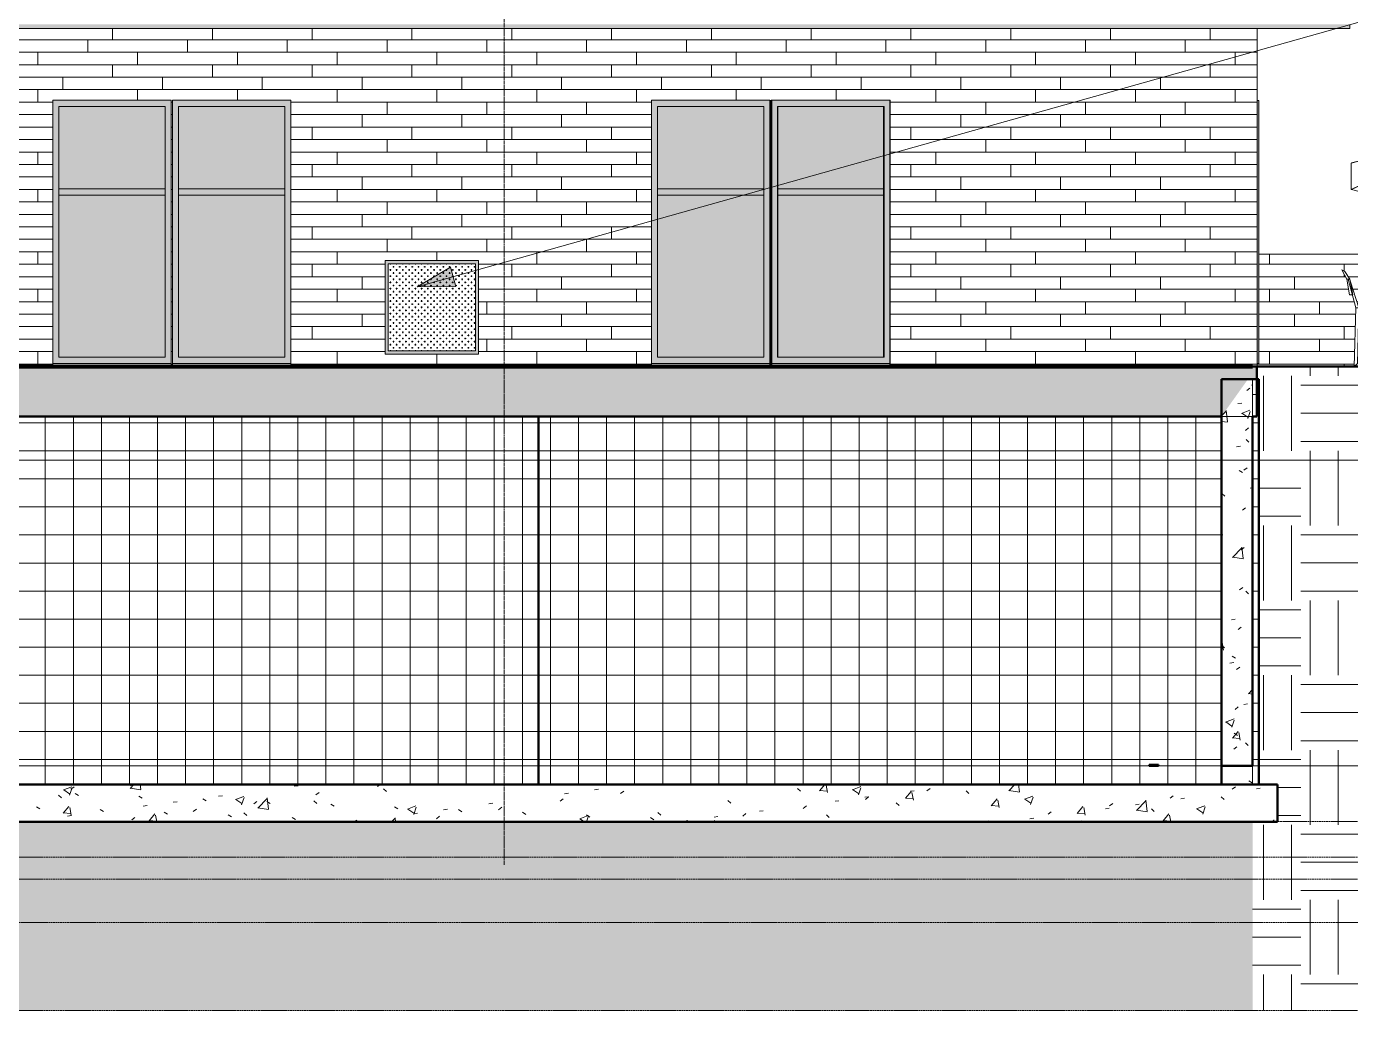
# Model space of a CAD drawing. Header units: inches. Extents: x -4179 to 1631, y -360 to 585.
# Drawn here: x 719.3 to 1144, y -206.5 to 109.1 of the extents above; entities that cross this region are included whole.
import ezdxf

# ---------------------------------------------------------------- set-up
doc = ezdxf.new("R2010")
doc.units = ezdxf.units.IN
doc.header["$MEASUREMENT"] = 0
doc.linetypes.add('Aligning Line 1_8_', pattern=[0.25, 0.125, -0.125])
doc.linetypes.add('Grid Line 1_2_', pattern=[0.875, 0.5, -0.125, 0.125, -0.125])
for name, color, linetype, lineweight in [('0-5', 10, 'Continuous', 5), ('0-6', 253, 'Continuous', 13), ('A-CLNG', 13, 'Continuous', 13), ('A-CLNG-1', 13, 'Continuous', 5), ('A-FLOR-5', 50, 'Continuous', 13), ('A-FLOR-6', 133, 'Continuous', 50), ('A-FLOR-LEVL-1', 51, 'Grid Line 1_2_', 9), ('A-FLOR-PATT-2', 213, 'Continuous', 9), ('A-GENM-1', 133, 'Continuous', 50), ('A-GLAZ', 151, 'Continuous', 13), ('A-GLAZ-1', 251, 'Continuous', 9), ('A-WALL', 113, 'Continuous', 13), ('A-WALL-2', 113, 'Continuous', 5), ('A-WALL-3', 253, 'Continuous', 13), ('A-WALL-PATT-1', 251, 'Continuous', 9), ('A-WALL-PATT-3', 111, 'Continuous', 9), ('C-TOPO', 7, 'Continuous', 9), ('C-TOPO-1', 250, 'Continuous', 50), ('G-ANNO-SYMB', 111, 'Aligning Line 1_8_', 9), ('G-ANNO-SYMB-1', 254, 'Aligning Line 1_8_', 9), ('G-ANNO-SYMB-2', 147, 'Aligning Line 1_8_', 9), ('G-ANNO-TEXT', 231, 'Continuous', 9), ('G-IMPT', 8, 'Continuous', 9), ('L-SITE', 91, 'Continuous', 9), ('S-FNDN-2', 133, 'Continuous', 50), ('S-FNDN-3', 32, 'Continuous', 50), ('S-FNDN-4', 32, 'Continuous', 9), ('S-GRID-1', 1, 'Grid Line 1_2_', 9)]:
    doc.layers.add(name, color=color, linetype=linetype, lineweight=lineweight)
pattern_1 = [(0, (0, 0), (24, 24), [24, -24]), (0, (0, 9), (24, 24), [24, -24]), (0, (0, 18), (24, 24), [24, -24]), (90, (3, 21), (-24, 24), [24, -24]), (90, (12, 21), (-24, 24), [24, -24]), (90, (21, 21), (-24, 24), [24, -24])]
pattern_2 = [(50, (-10974.634, 0), (27.5427, -2.40992), [2.88, -31.68]), (355, (-10974.634, 0), (-5.327844, 28.884266), [2.304, -25.344]), (100.451, (-10972.34, -0.2), (22.215316, 26.47393), [2.448, -26.924]), (46.184, (-10974.634, 7.68), (40.98187, -6.35642), [4.32, -47.52]), (96.636, (-10971.22, 7.15), (35.89075, 37.40619), [3.671, -40.386]), (351.184, (-10974.634, 7.68), (35.89097, 37.40622), [3.456, -38.016]), (21, (-10970.794, 5.76), (22.921036, -15.46073), [2.88, -31.68]), (326, (-10970.794, 5.76), (9.34353, 27.84574), [2.304, -25.344]), (71.451, (-10968.884, 4.472), (32.26477, 12.38442), [2.448, -26.924]), (37.5, (-10974.634, 0), (0.466855, 12.782707), [1.267, -23.77, 1.267, -24.461, -25.44]), (37.5, (-10974.634, 0), (0.466855, 12.782707), [-50.765, 1.267, -24.173]), (7.5, (-10974.634, 0), (10.10159, 15.14509), [1.267, -13.402, 1.267, -23.194, -9.696]), (7.5, (-10974.634, 0), (10.10159, 15.14509), [-39.13, 1.267, -8.429]), (327.5, (-10983.197, 0), (20.499161, -0.86578), [1.267, -8.333, 1.267, -28.685, -39.744]), (327.5, (-10983.197, 0), (20.499161, -0.86578), [-39.552, 1.267, -38.477]), (317.5, (-10987.037, 0), (22.39478, 3.844288), [1.267, -11.213, 1.267, -18.624, -28.224]), (317.5, (-10987.037, 0), (22.39478, 3.844288), [-32.371, 1.267, -26.957])]
pattern_3 = [(0, (-10974.634, 0), (0, 9), []), (90, (-10974.634, 0), (-9, 6e-16), [])]

# ---------------------------------------------------------------- blocks, each defined once
blk = doc.blocks.new('Parking_Stall_Multiple - STANDARD-1626801-BUILDING ELEVATION - SOUTH')
at = {"layer": 'A-GENM-1'}
for p, q in [((12057.06, -127.75), (12054.06, -127.75)), ((12054.06, -127.75), (12054.06, -128)), ((12054.06, -128), (12057.06, -128)), ((12057.06, -128), (12057.06, -127.75))]:
    blk.add_line(p, q, dxfattribs=at)
blk = doc.blocks.new('CTR - 2nd Phase_rvt-2-BUILDING ELEVATION - SOUTH')
at = {"layer": 'A-FLOR-5'}
blk.add_hatch(color=256, dxfattribs=at).paths.add_polyline_path([(9897.39, -16), (12077.19, -16), (12085.74, -4), (12088.59, -4), (12088.59, 0), (9897.39, 0), (9897.45, -0.25), (9897.39, -0.25), (9897.39, -11.67)], flags=0)
at = {"layer": 'A-FLOR-PATT-2'}
h = blk.add_hatch(dxfattribs=at)
h.set_pattern_fill('FP_44', color=256, style=0, pattern_type=2)
h.set_pattern_definition(pattern_1)
h.paths.add_polyline_path([(9891.19, -0.25), (9897.44, -0.21), (9897.39, 0), (12087.19, 0), (12087.19, 0.25), (9891.19, 0.25), (9891.19, -0.21)], flags=0)
at = {"layer": 'A-FLOR-6'}
for p, q in [((12087.19, 0.25), (9891.19, 0.25)), ((12088.59, 0), (9897.39, 0)), ((12087.19, -0.25), (12087.19, 0.25)), ((12088.59, -16), (12088.59, 0)), ((9891.19, -0.25), (12087.19, -0.25)), ((9901.19, -16), (12077.19, -16)), ((12087.19, -16), (12088.59, -16))]:
    blk.add_line(p, q, dxfattribs=at)
at = {"layer": 'A-FLOR-LEVL-1'}
for p, q in [((9609.49, 0), (12558.48, 0)), ((9609.49, -30), (12558.48, -30)), ((9609.49, -128), (12558.48, -128))]:
    blk.add_line(p, q, dxfattribs=at)
at = {"layer": 'A-WALL-3'}
blk.add_line((12087.19, -16), (12077.19, -16), dxfattribs=at)
at = {"layer": 'G-ANNO-SYMB-1'}
blk.add_line((9706.24, -164.42), (12461.78, -164.42), dxfattribs=at)
at = {"layer": 'S-FNDN-2'}
for p, q in [((12077.19, -16), (12077.19, -128)), ((12087.19, -128), (12087.19, -16)), ((12077.19, -128), (12087.19, -128))]:
    blk.add_line(p, q, dxfattribs=at)
at = {"layer": '0-6'}
blk.add_blockref('Parking_Stall_Multiple - STANDARD-1626801-BUILDING ELEVATION - SOUTH', (0, 0), dxfattribs=at)
blk = doc.blocks.new('CTR  - Topography_rvt-2-BUILDING ELEVATION - SOUTH')
at = {"layer": 'C-TOPO'}
h = blk.add_hatch(dxfattribs=at)
h.set_pattern_fill('FP_70', color=256, style=0, pattern_type=2)
h.set_pattern_definition(pattern_1)
h.paths.add_polyline_path([(12132.54, -206.51), (12266.59, -206.51), (12266.59, -30), (12184.69, -30), (12134.96, 0), (12088.59, 0), (12088.59, -4), (12089.19, -4), (12089.19, -134), (12095.19, -134.01), (12095.19, -146), (12087.19, -146), (12087.19, -206.51), (12117.34, -206.51)], flags=0)
h = blk.add_hatch(dxfattribs=at)
h.set_pattern_fill('FP_70', color=256, style=0, pattern_type=2)
h.set_pattern_definition(pattern_1)
h.paths.add_polyline_path([(11945.12, -206.51), (12087.19, -206.51), (12087.19, -146), (9891.19, -146), (9891.19, -206.51), (11772.89, -206.51)], flags=0)
for p, q in [((12088.59, 0), (12091.01, 0)), ((12091.01, 0), (12134.96, 0))]:
    blk.add_line(p, q, dxfattribs=at)
at = {"layer": 'C-TOPO-1'}
for p, q in [((12088.59, 0), (12091.01, 0)), ((12091.01, 0), (12134.96, 0))]:
    blk.add_line(p, q, dxfattribs=at)
blk = doc.blocks.new('CTR - 1st Phase - Common Walls_rvt-2-BUILDING ELEVATION - SOUTH')
at = {"layer": 'A-FLOR-LEVL-1'}
for p, q in [((9609.49, 0), (12558.48, 0)), ((9609.49, -30), (12558.48, -30)), ((9609.49, -128), (12558.48, -128))]:
    blk.add_line(p, q, dxfattribs=at)
at = {"layer": 'G-ANNO-SYMB-2'}
for p, q in [((9706.24, 0), (12461.78, 0)), ((9706.24, -145.84), (12461.73, -145.84)), ((9706.24, -164.42), (12461.78, -164.42))]:
    blk.add_line(p, q, dxfattribs=at)
blk = doc.blocks.new('CTR - 1st Phase -Stairs _ Elevators_rvt-2-BUILDING ELEVATION - SOUTH')
at = {"layer": 'A-FLOR-LEVL-1'}
for p, q in [((9609.49, 0), (12558.48, 0)), ((9609.49, -30), (12558.48, -30)), ((9609.49, -128), (12558.48, -128))]:
    blk.add_line(p, q, dxfattribs=at)
at = {"layer": 'G-ANNO-SYMB-2'}
blk.add_line((9706.24, -206.49), (12461.73, -206.49), dxfattribs=at)
blk = doc.blocks.new('Outdoor Table01 - 02ZUTB01_dwg-V34-BUILDING ELEVATION - SOUTH')
at = {"layer": 'G-IMPT'}
for p, q in [((12157.79, 75.5), (12118.79, 65.24)), ((12157.79, 75.5), (12118.9, 65.31)), ((12157.79, 75.5), (12141.53, 71.26)), ((12152.14, 72.79), (12152.09, 72.77)), ((12152.22, 72.82), (12152.17, 72.79)), ((12157.79, 75.5), (12152.21, 72.83)), ((12157.79, 75.5), (12152.29, 72.85)), ((12157.79, 75.5), (12156.82, 74.03)), ((12157.79, 75.5), (12156.84, 74.03)), ((12160.13, 74.88), (12157.79, 75.5)), ((12157.79, 75.5), (12159.45, 74.71)), ((12157.79, 75.5), (12158.47, 74.45)), ((12157.79, 75.5), (12160.14, 74.89)), ((12157.79, 75.5), (12160.13, 74.89)), ((12157.79, 75.5), (12159.44, 74.7)), ((12157.79, 75.5), (12158.48, 74.45)), ((12118.9, 65.31), (12141.53, 71.26)), ((12118.79, 56.82), (12118.79, 65.24)), ((12123.46, 59.06), (12118.79, 56.82)), ((12123.46, 58.95), (12118.9, 56.75)), ((12141.53, 50.8), (12118.9, 56.75)), ((12196.79, 59.06), (12196.79, 58.95)), ((12142.22, 51.84), (12141.53, 50.8)), ((12142.45, 51.78), (12141.79, 50.77)), ((12178.04, 51.84), (12177.81, 51.78)), ((12146.46, 50.77), (12141.79, 50.77)), ((12157.79, 49.5), (12157.79, 50.77)), ((12157.79, 49.5), (12157.79, 50.77)), ((12157.79, 36), (12157.79, 49.5)), ((12157.79, 36), (12157.79, 49.5)), ((12116.8, 30.5), (12115.8, 31)), ((12115.8, 31), (12117.42, 28)), ((12116.8, 30.5), (12118.42, 28)), ((12117.42, 28), (12118.29, 23)), ((12117.42, 28), (12117.79, 28)), ((12120.29, 18.83), (12117.79, 28)), ((12118.29, 28), (12117.79, 28)), ((12118.55, 27.21), (12118.29, 28)), ((12118.29, 28), (12118.42, 28)), ((12118.42, 28), (12119.29, 23)), ((12121.29, 18.83), (12118.57, 27.15)), ((12118.29, 23), (12119.15, 23)), ((12119.23, 23), (12119.29, 23)), ((12119.79, 0), (12120.29, 18.83)), ((12120.29, 18.83), (12121.29, 18.83)), ((12120.79, 1), (12121.29, 18.83)), ((12121.27, 17.98), (12122.79, 18.48)), ((12122.79, 19.48), (12121.29, 18.83)), ((12124.69, 19.56), (12122.79, 19.48)), ((12122.79, 18.48), (12122.79, 19.48)), ((12122.79, 18.48), (12124.69, 18.56)), ((12120.79, 1), (12119.79, 0)), ((12124.49, 1), (12120.79, 1))]:
    blk.add_line(p, q, dxfattribs=at)
blk = doc.blocks.new('Outdoor Table01 - Outdoor Table01-V35-BUILDING ELEVATION - SOUTH')
blk.add_blockref('Outdoor Table01 - 02ZUTB01_dwg-V34-BUILDING ELEVATION - SOUTH', (0, 0))
blk = doc.blocks.new('_THE_ WINDOW _ DOOR - Window - 1st Floor-2113384-BUILDING ELEVATION - SOUTH')
at = {"layer": 'A-GLAZ'}
h = blk.add_hatch(color=256, dxfattribs=at)
h.paths.add_polyline_path([(11915.24, 1), (11932.4, 1), (11932.4, 85.38), (11894.38, 85.38), (11894.38, 1), (11902.06, 1)], flags=0)
h.paths.add_polyline_path([(11896.38, 3), (11896.38, 83.38), (11930.4, 83.38), (11930.4, 3), (11902.06, 3)], flags=0)
h = blk.add_hatch(color=256, dxfattribs=at)
h.paths.add_polyline_path([(11930.4, 3), (11930.4, 55), (11896.38, 55), (11896.38, 3), (11902.06, 3)], flags=0)
h.paths.add_polyline_path([(11904.03, 57), (11930.4, 57), (11930.4, 83.38), (11896.38, 83.38), (11896.38, 57)], flags=0)
for points in [[(11902.03, 55), (11930.4, 55), (11930.4, 57), (11896.38, 57), (11896.38, 55)], [(11896.38, 0.5), (11932.4, 0.51), (11932.4, 1), (11894.38, 1), (11894.38, 0.5)]]:
    blk.add_hatch(color=256, dxfattribs=at).paths.add_polyline_path(points, flags=0)
for p, q in [((11894.38, 85.38), (11894.38, 1)), ((11932.4, 85.38), (11894.38, 85.38)), ((11932.4, 1), (11932.4, 85.38)), ((11896.38, 83.38), (11930.4, 83.38)), ((11896.38, 3), (11896.38, 83.38)), ((11930.4, 83.38), (11930.4, 3)), ((11930.4, 57), (11896.38, 57)), ((11896.38, 57), (11896.38, 55)), ((11930.4, 55), (11930.4, 57)), ((11896.38, 55), (11930.4, 55)), ((11894.38, 1), (11932.4, 1)), ((11894.38, 1), (11894.38, 0.5)), ((11894.38, 0.5), (11932.4, 0.5)), ((11930.4, 3), (11896.38, 3)), ((11932.4, 0.5), (11932.4, 1))]:
    blk.add_line(p, q, dxfattribs=at)
blk = doc.blocks.new('_THE_ WINDOW _ DOOR - Window - 1st Floor-V53-BUILDING ELEVATION - SOUTH')
at = {"layer": 'A-GLAZ'}
h = blk.add_hatch(color=256, dxfattribs=at)
h.paths.add_polyline_path([(11942.8, 1), (11970.79, 1.01), (11951.88, 2.06), (11968.8, 3), (11934.96, 3), (11934.96, 83.38), (11968.8, 83.38), (11951.88, 84.31), (11970.8, 85.38), (11932.96, 85.38), (11932.96, 1), (11934.96, 1)], flags=0)
h.paths.add_polyline_path([(11970.8, 1), (11970.99, 1), (11970.99, 85.38), (11970.8, 85.36), (11970.8, 85.19), (11968.99, 83.38), (11970.8, 8.72), (11970.8, 1.01)], flags=0)
h.paths.add_polyline_path([(11970.8, 1.19), (11968.99, 75.65), (11968.99, 3)], flags=0)
blk.add_hatch(color=256, dxfattribs=at).paths.add_polyline_path([(11970.99, 0.5), (11970.99, 1), (11932.96, 1), (11932.96, 0.5), (11968.99, 0.5)], flags=0)
for p, q in [((11970.99, 85.38), (11932.96, 85.38)), ((11932.96, 85.38), (11932.96, 1)), ((11970.99, 1), (11970.99, 85.38)), ((11934.96, 3), (11934.96, 83.38)), ((11934.96, 83.38), (11968.99, 83.38)), ((11968.99, 83.38), (11968.99, 3)), ((11934.96, 57), (11934.96, 55)), ((11968.99, 57), (11934.96, 57)), ((11968.99, 55), (11968.99, 57)), ((11934.96, 55), (11968.99, 55)), ((11932.96, 1), (11970.99, 1)), ((11932.96, 1), (11932.96, 0.5)), ((11932.96, 0.5), (11970.99, 0.5)), ((11968.99, 3), (11934.96, 3)), ((11970.99, 0.5), (11970.99, 1))]:
    blk.add_line(p, q, dxfattribs=at)
blk = doc.blocks.new('_THE_ WINDOW _ DOOR - Window - 1st Floor-V54-BUILDING ELEVATION - SOUTH')
at = {"layer": 'A-GLAZ'}
h = blk.add_hatch(color=256, dxfattribs=at)
h.paths.add_polyline_path([(11742.78, 1), (11778.8, 1), (11778.8, 85.38), (11740.78, 85.38), (11740.78, 1)], flags=0)
h.paths.add_polyline_path([(11772.89, 3), (11742.78, 3), (11742.78, 83.38), (11776.8, 83.38), (11776.8, 3)], flags=0)
h = blk.add_hatch(color=256, dxfattribs=at)
h.paths.add_polyline_path([(11776.8, 3), (11776.8, 55), (11742.78, 55), (11742.78, 3), (11772.89, 3)], flags=0)
h.paths.add_polyline_path([(11742.78, 57), (11776.8, 57), (11776.8, 83.38), (11742.78, 83.38), (11742.78, 68.55)], flags=0)
for points in [[(11771.15, 55), (11776.8, 55), (11776.8, 57), (11742.78, 57), (11742.78, 55)], [(11740.78, 0.5), (11778.8, 0.5), (11778.8, 1), (11740.78, 1)]]:
    blk.add_hatch(color=256, dxfattribs=at).paths.add_polyline_path(points, flags=0)
for p, q in [((11778.8, 85.38), (11740.78, 85.38)), ((11740.78, 85.38), (11740.78, 1)), ((11778.8, 1), (11778.8, 85.38)), ((11742.78, 3), (11742.78, 83.38)), ((11742.78, 83.38), (11776.8, 83.38)), ((11776.8, 83.38), (11776.8, 3)), ((11742.78, 57), (11742.78, 55)), ((11776.8, 57), (11742.78, 57)), ((11776.8, 55), (11776.8, 57)), ((11742.78, 55), (11776.8, 55)), ((11740.78, 1), (11778.8, 1)), ((11740.78, 1), (11740.78, 0.5)), ((11740.78, 0.5), (11778.8, 0.5)), ((11776.8, 3), (11742.78, 3)), ((11778.8, 0.5), (11778.8, 1))]:
    blk.add_line(p, q, dxfattribs=at)
blk = doc.blocks.new('_THE_ WINDOW _ DOOR - Window - 1st Floor-V60-BUILDING ELEVATION - SOUTH')
at = {"layer": 'A-GLAZ'}
blk.add_hatch(color=256, dxfattribs=at).paths.add_polyline_path([(12089.19, 1), (12089.19, 85.37), (12088.69, 85.37), (12088.69, 1)], flags=0)
for p, q in [((12089.19, 85.37), (12088.69, 85.37)), ((12089.19, 85.37), (12089.19, 1)), ((12089.19, 1), (12088.69, 1))]:
    blk.add_line(p, q, dxfattribs=at)
blk = doc.blocks.new('089100 - Louvers - Magic-Pak - 089100 - Louvers - Magic-Pak-2121265-BUILDING ELEVATION - SOUTH')
at = {"layer": 'A-GLAZ'}
h = blk.add_hatch(color=256, dxfattribs=at)
h.paths.add_polyline_path([(10276.72, 4), (10289.8, 4), (10289.8, 34), (10259.8, 34), (10259.8, 4), (10271.34, 4)], flags=0)
h.paths.add_polyline_path([(10288.8, 5), (10260.8, 5), (10260.8, 33), (10288.8, 33), (10288.8, 5.52)], flags=0)
at = {"layer": 'A-GLAZ-1'}
h = blk.add_hatch(dxfattribs=at)
h.set_pattern_fill('FP_91', color=256, style=0, pattern_type=2)
h.set_pattern_definition([(0, (10274.802, 0), (1, 1), [0.5, -1.5]), (90, (10275.052, -0.25), (-1, 1), [0.5, -1.5])])
h.paths.add_polyline_path([(10287.48, 5), (10288.8, 5), (10288.8, 33), (10260.8, 33), (10260.8, 5), (10282.1, 5)], flags=0)
at = {"layer": 'A-GLAZ'}
for p, q in [((10289.8, 34), (10259.8, 34)), ((10259.8, 34), (10259.8, 4)), ((10289.8, 4), (10289.8, 34)), ((10260.8, 5), (10260.8, 33)), ((10260.8, 33), (10288.8, 33)), ((10288.8, 33), (10288.8, 5)), ((10288.8, 5), (10260.8, 5)), ((10259.8, 4), (10289.8, 4))]:
    blk.add_line(p, q, dxfattribs=at)

msp = doc.modelspace()

# ---------------------------------------------------------------- hatches: boundary and pattern name
at = {"layer": 'A-CLNG-1'}
msp.add_hatch(color=256, dxfattribs=at).paths.add_polyline_path([(273.0052, 108.375), (1143.7052, 108.375), (1143.7052, 109.75), (273.0052, 109.75), (273.0052, 108.5345)], flags=0)
at = {"layer": 'A-WALL-2'}
msp.add_hatch(color=256, dxfattribs=at).paths.add_polyline_path([(957.9552, 0.5), (957.9552, 1), (957.7677, 1), (957.7677, 0.5), (957.9541, 0.5)], flags=0)
at = {"layer": 'A-WALL-PATT-1'}
h = msp.add_hatch(dxfattribs=at)
h.set_pattern_fill('FP_77', color=256, style=0, pattern_type=2)
h.set_pattern_definition([(0, (306.968, 0.8), (0, 4), []), (90, (306.968, 0.8), (-8, 8), [4, -28]), (90, (322.968, 4.8), (-8, 8), [4, -28])])
h.paths.add_polyline_path([(1114.0552, 0), (1114.0552, 108.375), (311.2802, 108.375), (311.2802, 0.25), (1112.5552, 0.25), (1112.5555, 0), (1113.9552, 0)], flags=0)
h.paths.add_polyline_path([(420.7302, 0.5), (420.7302, 85.375), (458.7552, 85.375), (458.7552, 0.5), (452.3552, 0.5)], flags=0)
h.paths.add_polyline_path([(496.8727, 0.5), (459.1302, 0.5), (459.1302, 85.375), (497.1552, 85.375), (497.1552, 0.5)], flags=0)
h.paths.add_polyline_path([(381.7677, 0.5), (343.7427, 0.5), (343.7427, 85.375), (381.7677, 85.375), (381.7677, 1)], flags=0)
h.paths.add_polyline_path([(669.0942, 0.5), (650.9427, 0.5), (650.9427, 85.375), (688.9677, 85.375), (688.9677, 0.5)], flags=0)
h.paths.add_polyline_path([(765.7677, 0.5), (727.7427, 0.5), (727.7427, 85.375), (765.7677, 85.375), (765.7677, 1)], flags=0)
h.paths.add_polyline_path([(766.1427, 0.5), (766.1427, 85.375), (804.1677, 85.375), (804.1677, 0.5), (798.2603, 0.5)], flags=0)
h.paths.add_polyline_path([(919.7427, 0.5), (919.7427, 85.375), (957.9552, 85.3469), (957.9552, 0.5), (921.7427, 0.5)], flags=0)
h.paths.add_polyline_path([(996.3552, 0.5), (958.1427, 0.5), (958.1427, 85.375), (996.3552, 85.375), (996.3552, 1)], flags=0)
h.paths.add_polyline_path([(572.3552, 4), (551.7552, 4), (551.7552, 34), (581.7552, 34), (581.7552, 4)], flags=0)
h.paths.add_polyline_path([(834.3427, 4), (834.3427, 34), (864.3427, 34), (864.3427, 4), (841.3157, 4)], flags=0)
h = msp.add_hatch(dxfattribs=at)
h.set_pattern_fill('FP_75', color=256, style=0, pattern_type=2)
h.set_pattern_definition([(0, (1245.955, 0.8), (0, 4), []), (90, (1245.955, 0.8), (-8, 8), [4, -28]), (90, (1261.955, 4.8), (-8, 8), [4, -28])])
h.paths.add_polyline_path([(1135.9549, 0), (1145.1552, 0), (1145.6552, 18.8295), (1144.5183, 23), (1143.6552, 23), (1142.7853, 28), (1141.1696, 31), (1142.1696, 30.5), (1143.7853, 28), (1143.933, 27.1508), (1146.6552, 18.8295), (1148.1552, 19.4798), (1150.0553, 19.5558), (1150.0553, 19.8379), (1149.1933, 23), (1148.3302, 23), (1147.4603, 28), (1145.8446, 31), (1146.8446, 30.5), (1148.4603, 28), (1148.608, 27.1508), (1150.0553, 22.7266), (1150.0553, 36), (1114.5552, 36), (1114.5552, 1), (1114.0552, 1), (1114.0552, 0), (1116.3725, 0)], flags=0)
h.paths.add_polyline_path([(1149.8302, 1), (1149.8568, 1), (1150.0553, 8.4777), (1150.0553, 18.5558), (1148.1552, 18.4798), (1146.6315, 17.9844), (1146.1552, 1), (1147.8855, 1)], flags=0)
at = {"layer": 'A-WALL-PATT-3'}
h = msp.add_hatch(dxfattribs=at)
h.set_pattern_fill('FP_85', color=256, style=0, pattern_type=2)
h.set_pattern_definition(pattern_2)
h.paths.add_polyline_path([(1102.5552, -134), (1112.5552, -134), (1112.5552, -4), (1111.1052, -4), (1102.5552, -16), (1102.5552, -114.8206)], flags=0)
h = msp.add_hatch(dxfattribs=at)
h.set_pattern_fill('FP_86', color=256, style=0, pattern_type=2)
h.set_pattern_definition(pattern_3)
h.paths.add_polyline_path([(1114.5552, -134), (1114.5552, -4), (1112.5552, -4), (1112.5552, -134)], flags=0)
h = msp.add_hatch(dxfattribs=at)
h.set_pattern_fill('FP_86', color=256, style=0, pattern_type=2)
h.set_pattern_definition(pattern_3)
h.paths.add_polyline_path([(798.2603, -134), (883.5552, -134), (883.5552, -16), (595.5552, -16), (595.5552, -134)], flags=0)
h = msp.add_hatch(dxfattribs=at)
h.set_pattern_fill('FP_86', color=256, style=0, pattern_type=2)
h.set_pattern_definition(pattern_3)
h.paths.add_polyline_path([(883.5552, -134), (1102.5552, -134), (1102.5552, -16), (883.5552, -16), (883.5552, -28.4378)], flags=0)
at = {"layer": 'G-ANNO-TEXT'}
msp.add_hatch(color=256, dxfattribs=at).paths.add_polyline_path([(844.6099, 25.5187), (857.0322, 25.6732), (855.2907, 31.8636)], flags=0)
at = {"layer": 'S-FNDN-4'}
h = msp.add_hatch(dxfattribs=at)
h.set_pattern_fill('FP_85', color=256, style=0, pattern_type=2)
h.set_pattern_definition(pattern_2)
h.paths.add_polyline_path([(595.5552, -146), (883.5552, -146), (883.5552, -134), (595.5552, -134.0063)], flags=0)
h = msp.add_hatch(dxfattribs=at)
h.set_pattern_fill('FP_85', color=256, style=0, pattern_type=2)
h.set_pattern_definition(pattern_2)
h.paths.add_polyline_path([(883.5552, -146), (1096.5552, -146), (1096.5552, -134), (883.5552, -134.0063)], flags=0)
h = msp.add_hatch(dxfattribs=at)
h.set_pattern_fill('FP_85', color=256, style=0, pattern_type=2)
h.set_pattern_definition(pattern_2)
h.paths.add_polyline_path([(1096.5552, -146), (1120.5552, -146), (1120.5552, -134), (1096.5552, -134.0063), (1096.5552, -134.9027)], flags=0)

# ---------------------------------------------------------------- linework, layer by layer
at = {"layer": 'A-CLNG'}
for q in [(273.0052, 108.375), (1143.7052, 109.75)]:
    msp.add_line((1143.7052, 108.375), q, dxfattribs=at)
at = {"layer": 'A-FLOR-LEVL-1'}
for p, q in [((-1364.3938, 0), (1583.0971, 0)), ((-1364.3938, -30), (1583.0971, -30)), ((-1364.3938, -128), (1583.0971, -128))]:
    msp.add_line(p, q, dxfattribs=at)
at = {"layer": 'A-WALL'}
for p, q in [((1114.0552, 0), (1114.0552, 108.375)), ((957.7677, 85.375), (957.9552, 85.375)), ((957.9552, 85.375), (957.9552, 0.5)), ((834.3427, 4), (834.3427, 34)), ((834.3427, 34), (864.3427, 34)), ((864.3427, 34), (864.3427, 4)), ((1248.0802, 36), (1114.5552, 36)), ((727.7427, 0.5), (727.7427, 1)), ((765.7677, 0.5), (727.7427, 0.5)), ((765.7677, 1), (765.7677, 0.5)), ((766.1427, 0.5), (766.1427, 1)), ((804.1677, 0.5), (766.1427, 0.5)), ((804.1677, 1), (804.1677, 0.5)), ((864.3427, 4), (834.3427, 4)), ((919.7427, 0.5), (919.7427, 1)), ((957.9552, 0.5), (919.7427, 0.5)), ((957.7677, 1), (957.9552, 1)), ((958.1427, 0.5), (958.1427, 1)), ((996.3552, 0.5), (958.1427, 0.5)), ((996.3552, 1), (996.3552, 0.5)), ((1112.5552, -4), (1112.5552, -134))]:
    msp.add_line(p, q, dxfattribs=at)
at = {"layer": 'G-ANNO-SYMB'}
for p, q in [((-1268.3977, 0), (1487.1463, 0)), ((-1268.3938, -157.3105), (1487.1463, -157.3105)), ((-1268.3977, -178.2392), (1487.1463, -178.2392))]:
    msp.add_line(p, q, dxfattribs=at)
at = {"layer": 'G-ANNO-TEXT'}
for p, q in [((844.6099, 25.5187), (1232.6569, 134.685)), ((855.2907, 31.8636), (844.6099, 25.5187)), ((857.0322, 25.6732), (855.2907, 31.8636)), ((844.6099, 25.5187), (857.0322, 25.6732))]:
    msp.add_line(p, q, dxfattribs=at)
at = {"layer": 'S-FNDN-3'}
for p, q in [((1114.5552, -4), (1102.5552, -4)), ((1102.5552, -134), (1102.5552, -4)), ((1114.5552, -134), (1114.5552, -4)), ((1102.5552, -16), (595.5552, -16)), ((883.5552, -16), (883.5552, -134)), ((1120.5552, -134), (187.5552, -134)), ((1120.5552, -146), (1120.5552, -134)), ((187.5552, -146), (1120.5552, -146))]:
    msp.add_line(p, q, dxfattribs=at)
at = {"layer": 'S-GRID-1'}
msp.add_line((872.5552, -159.8356), (872.5552, 451.8625), dxfattribs=at)

# ---------------------------------------------------------------- block references
at = {"layer": '0-5'}
for name in ['CTR - 2nd Phase_rvt-2-BUILDING ELEVATION - SOUTH', 'CTR - 1st Phase - Common Walls_rvt-2-BUILDING ELEVATION - SOUTH', 'CTR - 1st Phase -Stairs _ Elevators_rvt-2-BUILDING ELEVATION - SOUTH', 'CTR  - Topography_rvt-2-BUILDING ELEVATION - SOUTH']:
    msp.add_blockref(name, (-10974.6342, 0), dxfattribs=at)
at = {"layer": 'A-GLAZ'}
for name, p in [('_THE_ WINDOW _ DOOR - Window - 1st Floor-V54-BUILDING ELEVATION - SOUTH', (-11013.0342, 0)), ('_THE_ WINDOW _ DOOR - Window - 1st Floor-V54-BUILDING ELEVATION - SOUTH', (-10974.6342, 0)), ('_THE_ WINDOW _ DOOR - Window - 1st Floor-2113384-BUILDING ELEVATION - SOUTH', (-10974.6342, 0)), ('_THE_ WINDOW _ DOOR - Window - 1st Floor-2113384-BUILDING ELEVATION - SOUTH', (-10936.2342, 0)), ('_THE_ WINDOW _ DOOR - Window - 1st Floor-V53-BUILDING ELEVATION - SOUTH', (-10974.6342, 0)), ('_THE_ WINDOW _ DOOR - Window - 1st Floor-V60-BUILDING ELEVATION - SOUTH', (-10974.6342, 0)), ('089100 - Louvers - Magic-Pak - 089100 - Louvers - Magic-Pak-2121265-BUILDING ELEVATION - SOUTH', (-9425.4592, 0))]:
    msp.add_blockref(name, p, dxfattribs=at)
at = {"layer": 'L-SITE'}
msp.add_blockref('Outdoor Table01 - Outdoor Table01-V35-BUILDING ELEVATION - SOUTH', (-10974.6342, 0), dxfattribs=at)

doc.saveas('drawing.dxf')
